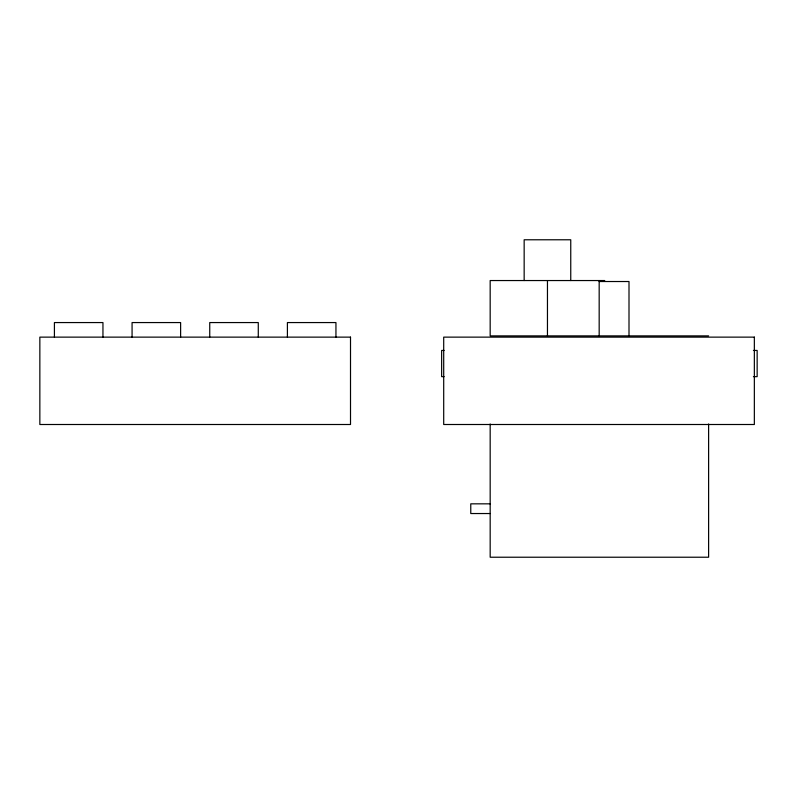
<?xml version="1.0" encoding="UTF-8"?>
<svg xmlns="http://www.w3.org/2000/svg" width="797" height="797" viewBox="0 0 797 797"><rect width="100%" height="100%" fill="white"/><g stroke="black" fill="none" stroke-linecap="round" stroke-linejoin="round"><path stroke-width="1.2" d="M604.734 280.544L490.175 280.544L490.175 335.886L708.613 335.886M599.175 281.52L629.002 281.52L629.002 335.886M444.128 350.441L441.638 350.441L441.638 376.652L444.128 376.652M753.414 350.441L757.15 350.441L757.15 376.652L753.414 376.652M490.175 503.834L470.768 503.834L470.768 513.537L490.175 513.537M708.613 423.974L708.613 557.223L490.175 557.223L490.175 423.974M599.175 280.544L599.175 335.886M570.752 280.544L570.752 239.777L524.157 239.777L524.157 280.544M547.459 280.544L547.459 335.886M335.945 337.131L335.945 322.566L287.408 322.566L287.408 337.131M258.278 337.131L258.278 322.566L209.741 322.566L209.741 337.131M180.62 337.131L180.62 322.566L132.073 322.566L132.073 337.131M102.952 337.131L102.952 322.566L54.415 322.566L54.415 337.131M350.511 337.131L39.85 337.131L39.85 424.502L350.511 424.502L350.511 337.131M754.351 337.131L443.7 337.131L443.7 424.502L754.351 424.502L754.351 337.131"/></g></svg>
